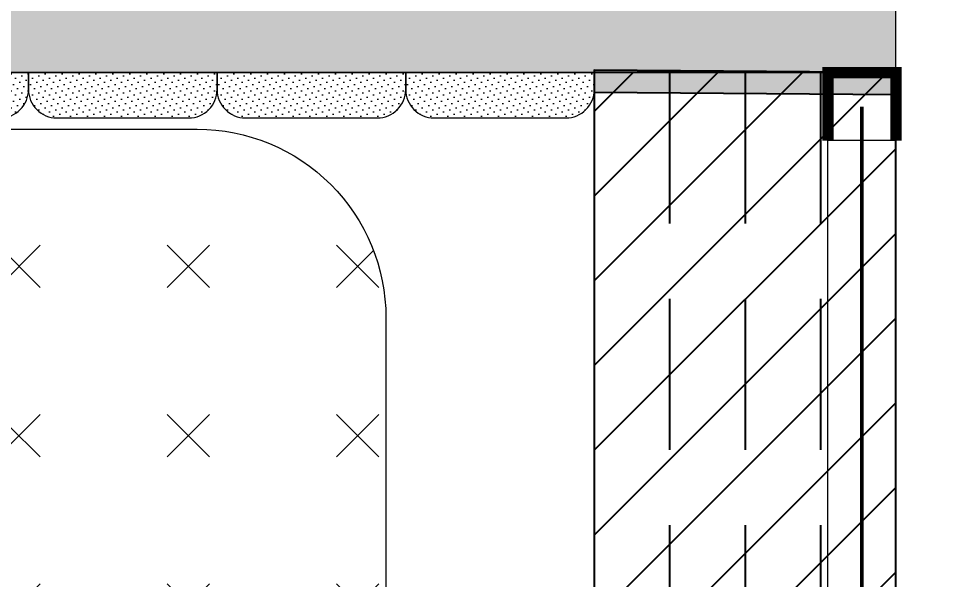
# Model space of a CAD drawing. Header units: millimetres. Extents: x 6676 to 14342, y 3639 to 5293.
# Drawn here: x 7072.71 to 7097.44, y 4887.54 to 4902.41 of the extents above; entities that cross this region are included whole.
import ezdxf

# ---------------------------------------------------------------- set-up
doc = ezdxf.new("R2010")
doc.units = ezdxf.units.MM
doc.linetypes.add('C2_105$0$HD', pattern=[0.3, 0.2, -0.1])
doc.linetypes.add('DASHED', pattern=[19.05, 12.7, -6.35])
doc.layers.get('DEFPOINTS').update_dxf_attribs({"color": 254})
doc.layers.add('1 - bed panels', color=170, linetype='Continuous', lineweight=9)
doc.layers.add('1 - plaster', color=1, linetype='Continuous', lineweight=9)
for name, color, linetype in [('A-Ceiling Color Navy', 156, 'DASHED'), ('A-dim-work', 8, 'Continuous'), ('A-VIEW-20', 1, 'Continuous')]:
    doc.layers.add(name, color=color, linetype=linetype)
doc.styles.add('hebtovna', font='hebtovna', dxfattribs={"width": 0.7})
doc.dimstyles.new('Copy of gl-D10', dxfattribs={"dimtxt": 2, "dimasz": 1, "dimexe": 1, "dimexo": 1, "dimgap": 1, "dimtad": 0, "dimdec": 1, "dimzin": 0, "dimdsep": 46, "dimtxsty": 'hebtovna', "dimblk": 'OBLIQUE', "dimblk1": 'OBLIQUE', "dimblk2": 'OBLIQUE', "dimcen": 0, "dimdle": 0.5, "dimclrd": 256, "dimclre": 256, "dimclrt": 256, "dimadec": 0, "dimazin": 0, "dimtfac": 0.05, "dimtdec": 1, "dimtix": 1, "dimtmove": 2, "dimatfit": 0, "dimfxl": 1, "dimfxlon": 1, "dimtvp": 0.75, "dimtolj": 1, "dimtzin": 0, "dimarcsym": 0})
pattern_1 = [(135, (673.2971, -2021.59586), (-0.168379802, -0.056126601), [0, -0.15875])]

# ---------------------------------------------------------------- blocks, each defined once
blk = doc.blocks.new('_Oblique')
at = {"color": 0, "linetype": 'ByBlock', "lineweight": -2}
blk.add_line((-0.5, -0.5), (0.5, 0.5), dxfattribs=at)
blk = doc.blocks.new('*D148')
at = {"layer": 'A-dim-work', "color": 6, "lineweight": -2, "ltscale": 20, "transparency": 16777216}
for p, q in [((7109.479, 4910.478), (7109.479, 4900.478)), ((7108.479, 4909.978), (7110.479, 4909.978)), ((7108.479, 4900.978), (7110.479, 4900.978))]:
    blk.add_line(p, q, dxfattribs=at)
at = {"layer": 'DEFPOINTS', "color": 0, "ltscale": 20, "transparency": 16777216}
for p in [(7095.968, 4909.978), (7095.968, 4900.978), (7109.479, 4900.978)]:
    blk.add_point(p, dxfattribs=at)
at = {"layer": 'A-dim-work', "color": 6, "lineweight": -2, "ltscale": 20, "transparency": 16777216}
for p, rotation in [((7109.479, 4909.978), 90), ((7109.479, 4900.978), 270)]:
    blk.add_blockref('_Oblique', p, dxfattribs=dict(at, rotation=rotation))
at = {"layer": 'A-dim-work', "color": 6, "lineweight": 40, "ltscale": 20, "transparency": 16777216, "insert": (7107.229, 4905.478), "char_height": 3, "attachment_point": 5, "rotation": 90, "style": 'hebtovna'}
blk.add_mtext('\\A1;9.0', dxfattribs=at)
blk = doc.blocks.new('nhyv')
at = {"layer": '1 - bed panels', "true_color": 0xc2c2c2}
h = blk.add_hatch(dxfattribs=at)
h.set_pattern_fill('CROSS', color=9, scale=0.5, angle=135)
h.set_pattern_definition([(135, (-268.083, -3.452), (-4.490128, 4e-16), [1.5875, -4.7625]), (225, (-268.083, -2.3296), (-4e-16, -4.490128), [1.5875, -4.7625])])
edge = h.paths.add_edge_path()
edge.add_line((59.654, 1298.726), (139.654, 1298.726))
edge.add_arc((139.654, 1293.726), 5, 0, 90, ccw=False)
edge.add_line((144.654, 1293.726), (144.654, 1103.726))
edge.add_arc((139.654, 1103.726), 5, -90, 0, ccw=False)
edge.add_line((139.654, 1098.726), (59.654, 1098.726))
edge.add_arc((59.654, 1103.726), 5, 180, 270, ccw=False)
edge.add_line((54.654, 1103.726), (54.654, 1293.726))
edge.add_arc((59.654, 1293.726), 5, 90, 180, ccw=False)
edge = h.paths.add_edge_path(flags=16)
edge.add_line((134.654, 1290.726), (134.654, 1261.726))
edge.add_arc((131.654, 1261.726), 3, -90, 0, ccw=False)
edge.add_line((131.654, 1258.726), (67.654, 1258.726))
edge.add_arc((67.654, 1261.726), 3, 180, 270, ccw=False)
edge.add_line((64.654, 1261.726), (64.654, 1290.726))
edge.add_arc((67.654, 1290.726), 3, 90, 180, ccw=False)
edge.add_line((67.654, 1293.726), (131.654, 1293.726))
edge.add_arc((131.654, 1290.726), 3, 0, 90, ccw=False)
at = {"layer": '1 - bed panels', "color": 9, "true_color": 0xc2c2c2}
blk.add_lwpolyline([(59.654, 1298.726), (139.654, 1298.726, -0.414214), (144.654, 1293.726), (144.654, 1103.726, -0.414214), (139.654, 1098.726), (59.654, 1098.726, -0.414214), (54.654, 1103.726), (54.654, 1293.726, -0.414214)], format="xyb", close=True, dxfattribs=at)
blk = doc.blocks.new('ddd')
at = {"layer": '1 - plaster', "const_width": 0.3}
blk.add_lwpolyline([(0, -1.8), (0, 0), (-1.8, 0), (-1.8, -1.8)], dxfattribs=at)
at = {"layer": '1 - plaster'}
for points in [[(0, 0), (0, -1.8), (-1.8, -1.8), (-1.8, 0)], [(-1.8, -70), (-1.8, 0), (0, 0), (0, -70)]]:
    blk.add_lwpolyline(points, close=True, dxfattribs=at)
at = {"layer": 'A-Ceiling Color Navy', "ltscale": 0.01, "const_width": 0.1}
blk.add_lwpolyline([(-0.9, -69.1), (-0.9, -0.9)], dxfattribs=at)
blk = doc.blocks.new('*D248')
at = {"layer": 'A-dim-work', "color": 6, "lineweight": -2, "transparency": 16777216}
for p, q in [((125.511, 220.5), (125.511, 8.5)), ((124.511, 220), (126.511, 220)), ((124.511, 9), (126.511, 9))]:
    blk.add_line(p, q, dxfattribs=at)
at = {"layer": 'DEFPOINTS', "color": 0, "transparency": 16777216}
for p in [(112, 220), (112, 9), (125.511, 9)]:
    blk.add_point(p, dxfattribs=at)
at = {"layer": 'A-dim-work', "color": 6, "lineweight": -2, "transparency": 16777216}
for p, rotation in [((125.511, 220), 90), ((125.511, 9), 270)]:
    blk.add_blockref('_Oblique', p, dxfattribs=dict(at, rotation=rotation))
at = {"layer": 'A-dim-work', "color": 6, "transparency": 16777216, "insert": (123.261, 114.5), "char_height": 3, "attachment_point": 5, "rotation": 90, "style": 'hebtovna'}
blk.add_mtext('\\A1;211.0', dxfattribs=at)
blk = doc.blocks.new('bed')
at = {"layer": '1 - bed panels', "true_color": 0x334acc}
h = blk.add_hatch(dxfattribs=at)
h.set_pattern_fill('DOTS', color=162, scale=0.1, angle=135, style=0)
h.set_pattern_definition(pattern_1)
edge = h.paths.add_edge_path()
edge.add_line((84.754, 218.8), (88.254, 218.8))
edge.add_arc((88.254, 219.55), 0.75, 270, 360)
edge.add_line((89.004, 219.55), (89.004, 220))
edge.add_line((89.004, 220), (84.004, 220))
edge.add_line((84.004, 220), (84.004, 219.55))
edge.add_arc((84.754, 219.55), 0.75, 180, 270)
h = blk.add_hatch(dxfattribs=at)
h.set_pattern_fill('DOTS', color=162, scale=0.1, angle=135, style=0)
h.set_pattern_definition(pattern_1)
edge = h.paths.add_edge_path()
edge.add_line((89.754, 218.8), (93.254, 218.8))
edge.add_arc((93.254, 219.55), 0.75, 270, 360)
edge.add_line((94.004, 219.55), (94.004, 220))
edge.add_line((94.004, 220), (89.004, 220))
edge.add_line((89.004, 220), (89.004, 219.55))
edge.add_arc((89.754, 219.55), 0.75, 180, 270)
h = blk.add_hatch(dxfattribs=at)
h.set_pattern_fill('DOTS', color=162, scale=0.1, angle=135, style=0)
h.set_pattern_definition([(135, (678.2971, -2021.59586), (-0.168379802, -0.056126601), [0, -0.15875])])
edge = h.paths.add_edge_path()
edge.add_line((94.754, 218.8), (98.254, 218.8))
edge.add_arc((98.254, 219.55), 0.75, 270, 360)
edge.add_line((99.004, 219.55), (99.004, 220))
edge.add_line((99.004, 220), (94.004, 220))
edge.add_line((94.004, 220), (94.004, 219.55))
edge.add_arc((94.754, 219.55), 0.75, 180, 270)
h = blk.add_hatch(dxfattribs=at)
h.set_pattern_fill('DOTS', color=162, scale=0.1, angle=135, style=0)
h.set_pattern_definition([(135, (683.2971, -2021.59586), (-0.168379802, -0.056126601), [0, -0.15875])])
edge = h.paths.add_edge_path()
edge.add_line((99.754, 218.8), (103.254, 218.8))
edge.add_arc((103.254, 219.55), 0.75, 270, 360)
edge.add_line((104.004, 219.55), (104.004, 220))
edge.add_line((104.004, 220), (99.004, 220))
edge.add_line((99.004, 220), (99.004, 219.55))
edge.add_arc((99.754, 219.55), 0.75, 180, 270)
at = {"layer": '1 - plaster', "true_color": 0xe0a352}
blk.add_hatch(color=33, dxfattribs=at).paths.add_polyline_path([(0, 221.8), (0, 220), (112, 220), (112, 221.8)])
at = {"layer": 'A-dim-work'}
h = blk.add_hatch(color=256, dxfattribs=at)
h.dxf.hatch_style = 1
h.paths.add_polyline_path([(104.004, 219.485), (112, 219.419), (112, 220), (104.004, 220.065)])
h = blk.add_hatch(dxfattribs=at)
h.set_pattern_fill('ANSI31', color=256, scale=0.5)
h.set_pattern_definition([(45, (-6926.9524, -4680.978), (-1.12253202, 1.12253202), [])])
h.paths.add_polyline_path([(104.004, 9), (112, 9), (112, 220), (104.004, 220)])
at = {"layer": '1 - bed panels'}
for points in [[(84.754, 218.8), (88.254, 218.8, 0.414214), (89.004, 219.55), (89.004, 220), (84.004, 220), (84.004, 219.55, 0.414214)], [(89.754, 218.8), (93.254, 218.8, 0.414214), (94.004, 219.55), (94.004, 220), (89.004, 220), (89.004, 219.55, 0.414214)], [(94.754, 218.8), (98.254, 218.8, 0.414214), (99.004, 219.55), (99.004, 220), (94.004, 220), (94.004, 219.55, 0.414214)], [(99.754, 218.8), (103.254, 218.8, 0.414214), (104.004, 219.55), (104.004, 220), (99.004, 220), (99.004, 219.55, 0.414214)]]:
    blk.add_lwpolyline(points, format="xyb", close=True, dxfattribs=at)
at = {"layer": '1 - plaster'}
blk.add_lwpolyline([(112, 220), (112, 221.8), (0, 221.8), (0, 220), (112, 220)], dxfattribs=at)
at = {"layer": 'A-dim-work'}
for points in [[(104.004, 219.485), (112, 219.419), (112, 220), (104.004, 220.065)], [(104.004, 9), (112, 9), (112, 220), (104.004, 220)]]:
    blk.add_lwpolyline(points, close=True, dxfattribs=at)
at = {"layer": 'A-VIEW-20', "linetype": 'C2_105$0$HD', "ltscale": 20}
for points in [[(106.003, 220), (106.003, 9)], [(108.003, 220), (108.003, 9)], [(110.003, 220), (110.003, 9)]]:
    blk.add_lwpolyline(points, dxfattribs=at)
at = {"layer": 'A-dim-work'}
dim = blk.add_linear_dim(base=(125.511, 9), p1=(112, 220), p2=(112, 9), angle=90, dimstyle='Copy of gl-D10', override={"dimtxt": 3, "dimclrd": 6, "dimclre": 6, "dimclrt": 6}, dxfattribs=at)
dim.commit()
dim.dimension.update_dxf_attribs({"geometry": '*D248', "text_midpoint": (123.261, 114.5)})

msp = doc.modelspace()

# ---------------------------------------------------------------- block references
msp.add_blockref('nhyv', (6937.794, 3600.752))
at = {"layer": 'A-dim-work'}
for name, p in [('bed', (6983.968, 4680.978)), ('ddd', (7095.968, 4900.978))]:
    msp.add_blockref(name, p, dxfattribs=at)

# ---------------------------------------------------------------- dimensions: what is measured, and where the dimension line sits
at = {"layer": 'A-dim-work', "color": 6, "lineweight": 40, "ltscale": 20}
dim = msp.add_linear_dim(base=(7109.479, 4900.978), p1=(7095.968, 4909.978), p2=(7095.968, 4900.978), angle=90, dimstyle='Copy of gl-D10', override={"dimtxt": 3, "dimclrd": 6, "dimclre": 6, "dimclrt": 6}, dxfattribs=at)
dim.commit()
dim.dimension.update_dxf_attribs({"geometry": '*D148', "text_midpoint": (7107.229, 4905.478)})

doc.saveas('drawing.dxf')
